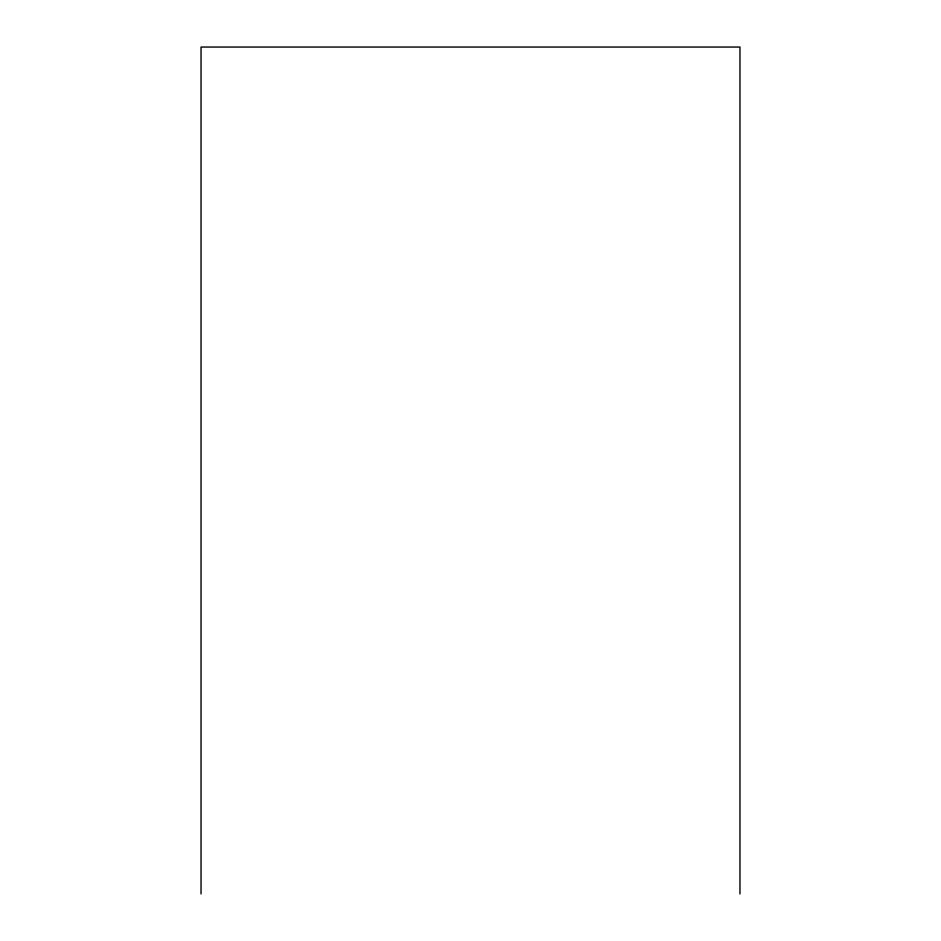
<?xml version="1.0" encoding="UTF-8"?>
<svg xmlns="http://www.w3.org/2000/svg" width="941" height="941" viewBox="0 0 941 941"><rect width="100%" height="100%" fill="white"/><g stroke="black" fill="none" stroke-linecap="round" stroke-linejoin="round"><path stroke-width="1.41" d="M739.967 893.95L739.967 47.05L201.033 47.05L201.033 893.95"/></g></svg>
